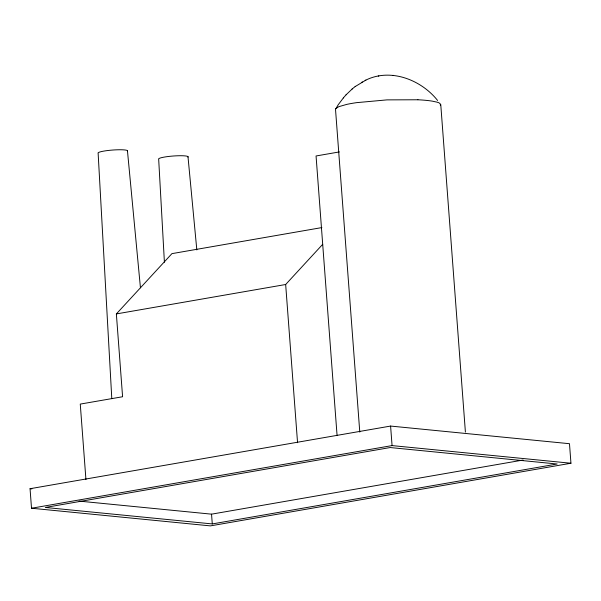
<?xml version="1.0" encoding="UTF-8"?>
<svg xmlns="http://www.w3.org/2000/svg" width="601" height="601" viewBox="0 0 601 601"><rect width="100%" height="100%" fill="white"/><g stroke="black" fill="none" stroke-linecap="round" stroke-linejoin="round"><path stroke-width="0.9" d="M359.781 432.089L335.516 109.367L338.168 104.814L343.592 97.625M440.398 105.558C441.532 102.05 435.094 102.027 432.915 101.253A74.96 9.781 -4.3 0 0 417.928 99.774M335.749 108.616L338.791 106.677L346.769 104.386A38.419 5.018 -4.3 0 1 356.513 102.658L387.006 99.879L417.928 99.774M346.093 94.793L352.434 88.745M343.306 97.948L346.356 94.492M85.935 479.56L80.264 404.097L122.589 396.743L116.361 313.925L171.924 253.637L321.896 227.576M116.361 313.925L285.663 284.506L322.699 244.314M355.168 86.574L365.889 80.106M352.088 89.023L355.476 86.326M361.945 82.119L362.335 81.916M365.16 80.451C390.087 67.605 421.016 79.602 437.603 100.48M339.407 151.918L316.058 155.975L337.078 435.56M30.05 488.711L390.597 426.064L569.485 443.703L570.95 463.236L210.403 525.883L31.515 508.236L30.05 488.711L31.913 488.891M31.515 508.236L392.062 445.589L570.95 463.236M79.099 501.106L211.544 514.163L523.133 460.028M212.281 523.929L557.15 464.01L390.192 447.542L45.315 507.462L212.281 523.929L211.544 514.163M378.314 76.072L378.825 75.989M392.941 75.365L393.46 75.41M187.985 156.621L196.827 249.918M127.442 150.648L140.446 287.804M440.751 104.424L465.407 432.111M390.597 426.064L392.062 445.589M285.663 284.506L297.555 442.704M164.411 262.269L158.679 159.273A14.815 1.931 -4.3 0 1 173.396 156.005A14.815 1.931 -4.3 0 1 187.97 157.124M111.794 398.621L98.136 153.3A14.815 1.931 -4.3 0 1 112.853 150.032A14.815 1.931 -4.3 0 1 127.427 151.151"/></g></svg>
